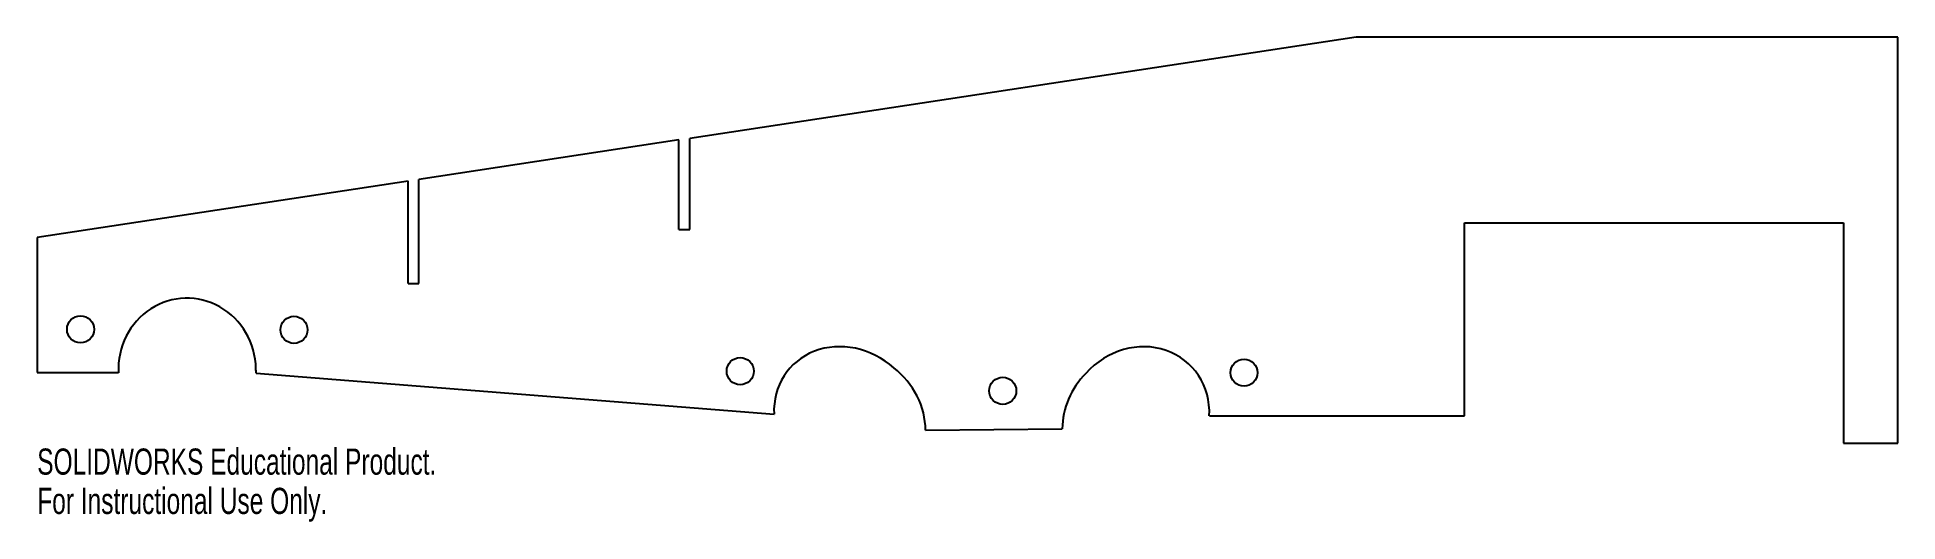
# Model space of a CAD drawing. Header units: millimetres. Extents: x -368 to -25, y 251 to 341.
import ezdxf

# ---------------------------------------------------------------- set-up
doc = ezdxf.new("R2010")
doc.units = ezdxf.units.MM
doc.styles.add('SLDTEXTSTYLE0', font='TXT', dxfattribs={"width": 0.7})

msp = doc.modelspace()

# ---------------------------------------------------------------- linework, layer by layer
at = {"color": 7, "linetype": 'Continuous', "lineweight": 25}
for p, q in [((-125, 340.51), (-248, 321.82)), ((-25, 340.51), (-125, 340.51)), ((-25, 265.51), (-25, 340.51)), ((-250, 321.52), (-298, 314.22)), ((-250, 305), (-250, 321.52)), ((-248, 305), (-248, 321.82)), ((-300, 313.92), (-368.47, 303.52)), ((-300, 295), (-300, 313.92)), ((-298, 295), (-298, 314.22)), ((-105, 270.51), (-105, 306.2)), ((-105, 306.2), (-35, 306.2)), ((-35, 306.2), (-35, 265.51)), ((-368.47, 303.52), (-368.47, 278.52)), ((-250, 305), (-248, 305)), ((-300, 295), (-298, 295)), ((-368.47, 278.52), (-353.48, 278.52)), ((-328.07, 278.43), (-232.44, 270.85)), ((-204.49, 267.88), (-179.23, 268.16)), ((-152.09, 270.51), (-105, 270.51)), ((-35, 265.51), (-25, 265.51))]:
    msp.add_line(p, q, dxfattribs=at)
for centre in [(-360.47, 286.52), (-321.07, 286.43), (-238.69, 278.79), (-145.69, 278.51), (-190.23, 275.16)]:
    msp.add_circle(centre, 2.5, dxfattribs=at)
for centre, major_axis, ratio, start_param, end_param in [((-340.79, 279.06), (0.5, -13.22), 0.959731, 1.548675, 4.717446), ((-218.86, 269.98), (10.89, -9.11), 0.894774, 1.53563, 3.827865), ((-165.35, 269.98), (-9.54, -10.08), 0.914986, 2.325218, 4.744165), ((-340.77, 278.48), (0.5, -13.22), 0.959731, 1.531632, 1.592918), ((-218.09, 269.33), (10.89, -9.11), 0.894774, 0.642556, 1.605963), ((-165.96, 269.33), (-9.54, -10.08), 0.914986, 4.680613, 5.514938)]:
    msp.add_ellipse(centre, major_axis=major_axis, ratio=ratio, start_param=start_param, end_param=end_param, dxfattribs=at)

# ---------------------------------------------------------------- texts
at = {"color": 7, "linetype": 'Continuous', "char_height": 4.8336, "attachment_point": 1, "style": 'SLDTEXTSTYLE0'}
for s, insert in [('SOLIDWORKS Educational Product.', (-368.47, 264.5)), ('For Instructional Use Only.', (-368.47, 257.24))]:
    msp.add_mtext(s, dxfattribs=dict(at, insert=insert))

doc.saveas('drawing.dxf')
